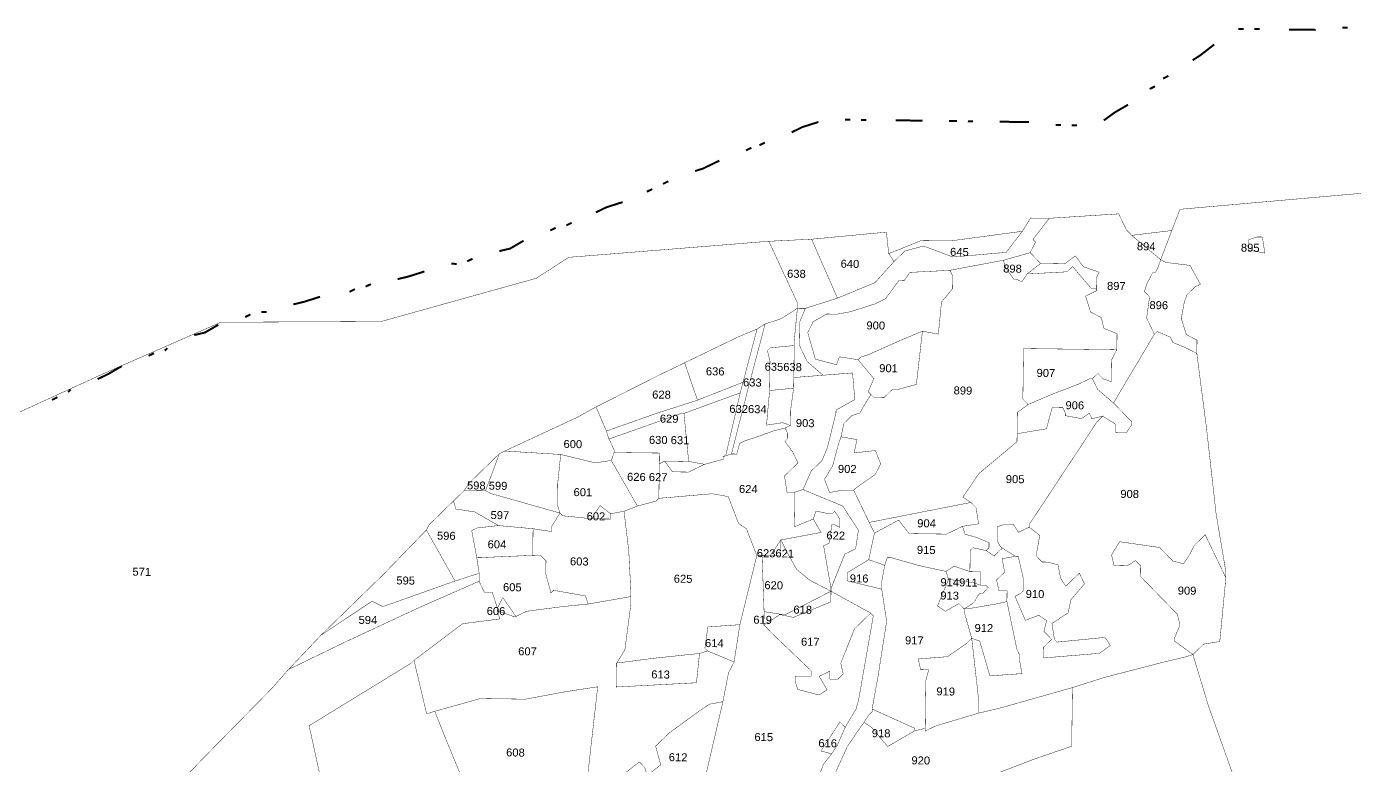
# Model space of a CAD drawing. Header units: metres. Extents: x 259278 to 277237, y 2171369 to 2185379.
# Drawn here: x 267925 to 269899, y 2174870 to 2175970 of the extents above; entities that cross this region are included whole.
import ezdxf

# ---------------------------------------------------------------- set-up
doc = ezdxf.new("R2010")
doc.units = ezdxf.units.M
doc.header["$MEASUREMENT"] = 0
for name, color, linetype in [('SURVEY NO.', 7, 'Continuous'), ('SURVEY PLOT BOUNDARY', 35, 'Continuous'), ('VILLAGE BOUNDARY', 212, 'Continuous')]:
    doc.layers.add(name, color=color, linetype=linetype)
doc.styles.add('PDF Arial', font='arial.ttf')

msp = doc.modelspace()

# ---------------------------------------------------------------- linework, layer by layer
at = {"layer": 'SURVEY PLOT BOUNDARY', "lineweight": 18, "const_width": 0.595}
for points in [[(269731.2, 2174820.1), (269681.5, 2174959.5), (269658.7, 2175035.2), (269674.7, 2175050.8), (269698.6, 2175054.5), (269707.7, 2175149.5), (269707.8, 2175157.5), (269693.1, 2175244.9), (269678.9, 2175372), (269664.5, 2175483.2), (269664.8, 2175503), (269649, 2175511.2), (269641.4, 2175535.1), (269645.7, 2175558.8), (269649.8, 2175570.6), (269661.8, 2175582.4), (269669.8, 2175586.2), (269654.3, 2175614.2), (269618.7, 2175618.6), (269610.8, 2175622.7), (269627.2, 2175666.1), (269639.5, 2175697.7), (270266.7, 2175753)], [(269084.7, 2174804.7), (269109.4, 2174871.8), (269121.5, 2174887.5), (269129.6, 2174899.3), (269141.8, 2174926.9), (269158.1, 2174954.5), (269162.2, 2174970.3), (269183.6, 2175092.9), (269179.7, 2175096.9), (269120.7, 2175129.4), (269120.7, 2175133.4), (269141.2, 2175184.7), (269157.2, 2175192.4), (269161.5, 2175220.1), (269138.2, 2175256.1), (269079, 2175280.7), (269091.3, 2175308.3), (269107.4, 2175323.9), (269115.5, 2175343.6), (269128.1, 2175395), (269128.2, 2175399), (269156.1, 2175414.5), (269152.7, 2175454.2), (269109, 2175450.8), (269085.5, 2175470.9), (269073.9, 2175494.9), (269074.4, 2175530.5), (269082.6, 2175550.3), (269130.3, 2175565.5), (269186.1, 2175588.6), (269214.3, 2175619.9), (269230.4, 2175635.6), (269258.2, 2175643.1), (269301.6, 2175626.7), (269381, 2175633.6), (269405.2, 2175665), (269417.3, 2175684.7), (269445.1, 2175684.3), (269420.9, 2175652.9), (269424.8, 2175648.9), (269416.7, 2175633.2), (269376.9, 2175621.8), (269297.4, 2175606.9), (269237.9, 2175603.8), (269229.8, 2175592), (269221.9, 2175592.1), (269201.7, 2175564.6), (269185.7, 2175556.8), (269149.9, 2175545.4), (269130, 2175541.7), (269114.2, 2175541.9), (269094.2, 2175530.3), (269086.1, 2175514.5), (269097.4, 2175474.7), (269129, 2175466.4), (269133.2, 2175478.2), (269160.9, 2175473.9), (269184.3, 2175445.8), (269176.1, 2175426.1), (269180, 2175422.1), (269167.9, 2175402.4), (269163.8, 2175394.6), (269151.8, 2175390.7), (269139.8, 2175379), (269135.6, 2175359.2), (269131.5, 2175347.4), (269123.1, 2175315.8), (269111, 2175296.1), (269118.6, 2175276.2), (269138.5, 2175279.9), (269154.4, 2175279.7), (269177.5, 2175231.8), (269185.2, 2175215.8), (269176.8, 2175176.3), (269144.8, 2175156.9), (269144.7, 2175145), (269196.1, 2175132.4), (269203.4, 2175084.7), (269190.4, 2175001.6), (269181.8, 2174954.1), (269181.8, 2174950.2), (269177.8, 2174946.3), (269169.7, 2174934.5), (269145.4, 2174899.1), (269129.1, 2174863.6)], [(267811.2, 2175348.7), (268038.5, 2175452.8), (268214, 2175529.8), (268221.9, 2175529.7), (268451.9, 2175530.7), (268682.7, 2175595.1), (268730.7, 2175626.2), (269028.3, 2175650.1), (269070.8, 2175558.3), (269070.7, 2175550.4), (269046.7, 2175534.9), (269022.8, 2175527.2), (269010.8, 2175519.5), (268982.9, 2175507.9), (268903.1, 2175469.3), (268863.2, 2175450), (268771.4, 2175403.6), (268743.4, 2175388.1), (268635.7, 2175338), (268627.7, 2175334.1), (268583.6, 2175291.1), (268575.5, 2175279.3), (268559.4, 2175263.6), (268523.3, 2175228.4), (268519.2, 2175220.5), (268454.9, 2175154), (268366.6, 2175067.9), (268362.5, 2175063.9), (268314.3, 2175013), (268290.2, 2174985.6), (268201.8, 2174895.5), (268129.4, 2174821.1)], [(268930.6, 2174838.5), (268960, 2174965), (268968.4, 2175008.5), (268976.6, 2175024.2), (268985.2, 2175079.6), (269010.4, 2175182.4), (269018.3, 2175182.3), (269021.2, 2175099), (269020.9, 2175079.2), (269032.6, 2175067.1), (269091.4, 2175010.8), (269091.3, 2175002.9), (269067.5, 2175003.2), (269067.4, 2174995.3), (269071.2, 2174983.3), (269102.8, 2174975), (269114.8, 2174982.8), (269103.2, 2175002.8), (269119.1, 2175010.5), (269119, 2174998.6), (269130.9, 2174998.4), (269138.9, 2175006.3), (269135.2, 2175022.2), (269155.6, 2175073.5), (269179.7, 2175096.9), (269183.6, 2175092.9), (269162.2, 2174970.3), (269158.1, 2174954.5), (269141.8, 2174926.9), (269134, 2174934.9), (269105.7, 2174891.7), (269121.5, 2174887.5), (269109.4, 2174871.8), (269084.7, 2174804.7)], [(268129.4, 2174821.1), (268201.8, 2174895.5), (268290.2, 2174985.6), (268314.3, 2175013), (268402.1, 2175055.5), (268509.8, 2175105.7), (268597.5, 2175144.2), (268605.2, 2175128.2), (268617.1, 2175128), (268624.8, 2175104.2), (268624.7, 2175100.2), (268628.5, 2175088.2), (268572.9, 2175081), (268500.8, 2175026.5), (268496.8, 2175022.5), (268344.9, 2174929.3), (268367.4, 2174826)], [(268756, 2174828.8), (268773.9, 2174987.2), (268726.2, 2174979.9), (268666.6, 2174968.8), (268599.2, 2174969.7), (268531.6, 2174950.7), (268519.6, 2174946.9), (268500.8, 2175026.5), (268572.9, 2175081), (268628.5, 2175088.2), (268624.7, 2175100.2), (268636.5, 2175096.1), (268648.4, 2175092), (268652.3, 2175091.9), (268668.3, 2175099.6), (268696.1, 2175103.2), (268723.9, 2175106.8), (268759.6, 2175110.3), (268823.2, 2175121.4), (268823.1, 2175109.5), (268814.3, 2175042.2), (268802.1, 2175022.5), (268801.6, 2174986.9), (268920.7, 2174993.2), (268925.2, 2175036.8), (268937.1, 2175040.6), (268976.6, 2175024.2), (268968.4, 2175008.5), (268960, 2174965), (268940.1, 2174961.3), (268928.1, 2174953.5), (268912.1, 2174941.8), (268880, 2174918.4), (268860, 2174898.9), (268867.5, 2174871), (268847.5, 2174855.4)], [(269343, 2174848.9), (269422.7, 2174879.6), (269478.5, 2174898.7), (269479.6, 2174986), (269527.4, 2175001.2), (269614.9, 2175023.9), (269646.7, 2175031.4), (269658.7, 2175035.2), (269681.5, 2174959.5), (269731.2, 2174820.1)], [(268367.4, 2174826), (268344.9, 2174929.3), (268496.8, 2175022.5), (268500.8, 2175026.5), (268519.6, 2174946.9), (268531.6, 2174950.7), (268550.8, 2174902.9), (268573.8, 2174847.1)], [(268843.7, 2174867.3), (268835.9, 2174875.4), (268815.8, 2174859.8)]]:
    msp.add_lwpolyline(points, dxfattribs=at)
for points in [[(269416.7, 2175633.2), (269424.8, 2175648.9), (269420.9, 2175652.9), (269445.1, 2175684.3), (269548.3, 2175690.9), (269559.9, 2175667), (269567.7, 2175658.9), (269610.8, 2175622.7), (269606.7, 2175610.9), (269602.6, 2175603), (269598.7, 2175603), (269590.5, 2175587.3), (269586.4, 2175575.4), (269594.2, 2175567.4), (269589.9, 2175535.7), (269601.4, 2175511.8), (269540.6, 2175409.5), (269517.1, 2175429.6), (269509.4, 2175445.6), (269517.4, 2175453.4), (269525.2, 2175445.4), (269537.1, 2175441.2), (269537.5, 2175473), (269545.6, 2175488.7), (269545.9, 2175512.5), (269526.2, 2175520.7), (269522.5, 2175536.6), (269506.7, 2175544.7), (269499.1, 2175568.6), (269515.1, 2175576.4), (269515.1, 2175580.3), (269515.3, 2175596.2), (269519.4, 2175604.1), (269495.7, 2175612.3), (269484, 2175628.3), (269468, 2175616.6), (269432.3, 2175617.1)], [(269610.8, 2175622.7), (269567.7, 2175658.9), (269627.2, 2175666.1)], [(269028.3, 2175650.1), (269091.8, 2175653.2), (269130.3, 2175565.5), (269082.6, 2175550.3), (269070.7, 2175550.4), (269070.8, 2175558.3)], [(269091.8, 2175653.2), (269203, 2175663.7), (269206.5, 2175631.9), (269214.3, 2175619.9), (269186.1, 2175588.6), (269130.3, 2175565.5)], [(269206.5, 2175631.9), (269226.4, 2175639.6), (269254.4, 2175651.1), (269298, 2175650.6), (269405.2, 2175665), (269381, 2175633.6), (269301.6, 2175626.7), (269258.2, 2175643.1), (269230.4, 2175635.6), (269214.3, 2175619.9)], [(269742, 2175652.7), (269754, 2175656.5), (269761.9, 2175656.4), (269765.6, 2175632.6), (269741.8, 2175636.9)], [(269741.8, 2175636.9), (269765.6, 2175632.6), (269761.9, 2175656.4), (269754, 2175656.5), (269742, 2175652.7)], [(269412.3, 2175601.5), (269404.2, 2175589.7), (269396.3, 2175593.8), (269392.4, 2175593.8), (269380.7, 2175609.8), (269376.9, 2175621.8), (269416.7, 2175633.2), (269432.3, 2175617.1)], [(269515.1, 2175580.3), (269507.2, 2175580.4), (269479.8, 2175612.5), (269471.8, 2175604.7), (269412.3, 2175601.5), (269432.3, 2175617.1), (269468, 2175616.6), (269484, 2175628.3), (269495.7, 2175612.3), (269519.4, 2175604.1), (269515.3, 2175596.2)], [(269160.9, 2175473.9), (269133.2, 2175478.2), (269129, 2175466.4), (269097.4, 2175474.7), (269086.1, 2175514.5), (269094.2, 2175530.3), (269114.2, 2175541.9), (269130, 2175541.7), (269149.9, 2175545.4), (269185.7, 2175556.8), (269201.7, 2175564.6), (269221.9, 2175592.1), (269229.8, 2175592), (269237.9, 2175603.8), (269297.4, 2175606.9), (269301.3, 2175599), (269301, 2175579.1), (269284.9, 2175559.5), (269280.3, 2175512), (269256.6, 2175516.3), (269228.7, 2175504.7), (269176.8, 2175481.6), (269164.9, 2175477.8)], [(269328.6, 2175261.5), (269177.5, 2175231.8), (269154.4, 2175279.7), (269158.4, 2175283.6), (269186.4, 2175303.1), (269194.5, 2175318.8), (269186.8, 2175338.7), (269155.1, 2175335.2), (269159.3, 2175355), (269135.6, 2175359.2), (269139.8, 2175379), (269151.8, 2175390.7), (269163.8, 2175394.6), (269167.9, 2175402.4), (269180, 2175422.1), (269183.9, 2175418.1), (269199.8, 2175417.9), (269211.8, 2175429.6), (269219.7, 2175429.5), (269247.6, 2175437.1), (269256.6, 2175516.3), (269280.3, 2175512), (269284.9, 2175559.5), (269301, 2175579.1), (269301.3, 2175599), (269297.4, 2175606.9), (269376.9, 2175621.8), (269380.7, 2175609.8), (269392.4, 2175593.8), (269396.3, 2175593.8), (269404.2, 2175589.7), (269412.3, 2175601.5), (269471.8, 2175604.7), (269479.8, 2175612.5), (269507.2, 2175580.4), (269515.1, 2175580.3), (269515.1, 2175576.4), (269499.1, 2175568.6), (269506.7, 2175544.7), (269522.5, 2175536.6), (269526.2, 2175520.7), (269545.9, 2175512.5), (269545.6, 2175488.7), (269533.7, 2175488.9), (269470.3, 2175489.7), (269406.9, 2175490.5), (269405.9, 2175415.2), (269413.7, 2175407.2), (269397.7, 2175395.5), (269397.3, 2175363.8), (269397.2, 2175355.8), (269397.2, 2175351.9), (269369.1, 2175328.4), (269341, 2175305), (269316.8, 2175269.6)], [(269664.5, 2175483.2), (269648.8, 2175491.3), (269629, 2175499.5), (269625.2, 2175507.5), (269605.5, 2175515.7), (269601.4, 2175511.8), (269589.9, 2175535.7), (269594.2, 2175567.4), (269586.4, 2175575.4), (269590.5, 2175587.3), (269598.7, 2175603), (269602.6, 2175603), (269606.7, 2175610.9), (269610.8, 2175622.7), (269618.7, 2175618.6), (269654.3, 2175614.2), (269669.8, 2175586.2), (269661.8, 2175582.4), (269649.8, 2175570.6), (269645.7, 2175558.8), (269641.4, 2175535.1), (269649, 2175511.2), (269664.8, 2175503)], [(269066, 2175495), (269030.2, 2175491.5), (269026.2, 2175487.5), (269030, 2175471.6), (269029.4, 2175428), (269024.8, 2175376.5), (269048.6, 2175380.2), (269060.5, 2175376.1), (269052.5, 2175372.2), (269036.6, 2175368.4), (269004.7, 2175357), (268992.8, 2175353.2), (268984.8, 2175349.3), (268980.6, 2175333.5), (268972.7, 2175333.6), (268997.8, 2175432.4), (269022.8, 2175527.2), (269046.7, 2175534.9), (269070.7, 2175550.4), (269066.1, 2175502.9)], [(269109, 2175450.8), (269065.4, 2175447.4), (269065.8, 2175479.1), (269066, 2175495), (269066.1, 2175502.9), (269070.7, 2175550.4), (269082.6, 2175550.3), (269074.4, 2175530.5), (269073.9, 2175494.9), (269085.5, 2175470.9)], [(268922.2, 2175413.6), (268903.1, 2175469.3), (268982.9, 2175507.9), (269010.8, 2175519.5), (268989.9, 2175440.4)], [(268960.7, 2175329.8), (268964.8, 2175333.7), (268985.8, 2175424.6), (268989.9, 2175440.4), (269010.8, 2175519.5), (269022.8, 2175527.2), (268997.8, 2175432.4), (268972.7, 2175333.6)], [(269180, 2175422.1), (269176.1, 2175426.1), (269184.3, 2175445.8), (269160.9, 2175473.9), (269164.9, 2175477.8), (269176.8, 2175481.6), (269228.7, 2175504.7), (269256.6, 2175516.3), (269247.6, 2175437.1), (269219.7, 2175429.5), (269211.8, 2175429.6), (269199.8, 2175417.9), (269183.9, 2175418.1)], [(269415.3, 2175224.7), (269415.4, 2175228.7), (269516.5, 2175382), (269524.5, 2175389.9), (269544.2, 2175377.7), (269544, 2175365.8), (269559.9, 2175365.6), (269568, 2175377.4), (269568, 2175381.4), (269540.6, 2175409.5), (269601.4, 2175511.8), (269605.5, 2175515.7), (269625.2, 2175507.5), (269629, 2175499.5), (269648.8, 2175491.3), (269664.5, 2175483.2), (269678.9, 2175372), (269693.1, 2175244.9), (269707.8, 2175157.5), (269707.7, 2175149.5), (269676.9, 2175213.4), (269668.8, 2175205.6), (269660.8, 2175197.7), (269652.7, 2175182), (269644.6, 2175170.2), (269628.8, 2175174.4), (269609.2, 2175194.4), (269549.8, 2175203.1), (269537.7, 2175183.5), (269541.5, 2175167.6), (269561.3, 2175167.3), (269573.3, 2175175.1), (269581.1, 2175167.1), (269580.9, 2175151.2), (269604.4, 2175127.1), (269635.7, 2175095), (269639.4, 2175079.1), (269631.2, 2175059.3), (269631.2, 2175055.4), (269658.7, 2175035.2), (269646.7, 2175031.4), (269614.9, 2175023.9), (269527.4, 2175001.2), (269479.6, 2174986), (269372.2, 2174955.6), (269340.4, 2174948.1), (269340.6, 2174964), (269329.9, 2175059.3), (269341.8, 2175055.2), (269356.9, 2175003.4), (269404.6, 2175006.8), (269400.9, 2175026.6), (269401, 2175034.6), (269397.1, 2175042.6), (269382.2, 2175114.1), (269382.4, 2175130), (269370.5, 2175130.1), (269366.7, 2175146), (269378.8, 2175157.8), (269375.1, 2175177.7), (269394.9, 2175181.4), (269398.9, 2175181.3), (269406.4, 2175149.5), (269406.2, 2175133.6), (269406.2, 2175129.7), (269402.1, 2175125.8), (269394.2, 2175121.9), (269409.6, 2175086), (269429.5, 2175093.7), (269441.3, 2175085.6), (269437.1, 2175069.8), (269448.8, 2175057.7), (269436.8, 2175046), (269436.6, 2175030.1), (269519.9, 2175037), (269535.9, 2175048.7), (269528.2, 2175060.7), (269456.7, 2175053.7), (269452.8, 2175057.7), (269449.1, 2175081.5), (269473.1, 2175097.1), (269477.4, 2175116.9), (269497.5, 2175140.4), (269489.8, 2175156.3), (269469.7, 2175136.8), (269461.9, 2175148.8), (269458.2, 2175168.7), (269442.4, 2175172.8), (269434.5, 2175172.9), (269426.7, 2175181), (269426.8, 2175188.9), (269431, 2175212.6)], [(269065.4, 2175447.4), (269065.1, 2175431.5), (269029.4, 2175428), (269030, 2175471.6), (269026.2, 2175487.5), (269030.2, 2175491.5), (269066, 2175495), (269065.8, 2175479.1)], [(269545.6, 2175488.7), (269537.5, 2175473), (269537.1, 2175441.2), (269525.2, 2175445.4), (269517.4, 2175453.4), (269509.4, 2175445.6), (269505.4, 2175445.6), (269489.5, 2175437.9), (269449.6, 2175422.6), (269413.7, 2175407.2), (269405.9, 2175415.2), (269406.9, 2175490.5), (269470.3, 2175489.7), (269533.7, 2175488.9)], [(268786.8, 2175367.7), (268771.4, 2175403.6), (268863.2, 2175450), (268903.1, 2175469.3), (268922.2, 2175413.6), (268862.5, 2175394.5)], [(269079, 2175280.7), (269067.1, 2175276.8), (269055.2, 2175277), (269051.6, 2175300.8), (269063.6, 2175312.6), (269071.6, 2175320.4), (269063.9, 2175336.4), (269052.2, 2175352.4), (269056.2, 2175356.3), (269056.3, 2175364.2), (269052.5, 2175372.2), (269060.5, 2175376.1), (269060.8, 2175399.9), (269065.1, 2175431.5), (269065.4, 2175447.4), (269109, 2175450.8), (269152.7, 2175454.2), (269156.1, 2175414.5), (269128.2, 2175399), (269128.1, 2175395), (269115.5, 2175343.6), (269107.4, 2175323.9), (269091.3, 2175308.3)], [(268985.8, 2175424.6), (268902.1, 2175394), (268898.1, 2175394), (268790.6, 2175355.8), (268786.8, 2175367.7), (268862.5, 2175394.5), (268922.2, 2175413.6), (268989.9, 2175440.4)], [(269029.4, 2175428), (269065.1, 2175431.5), (269060.8, 2175399.9), (269060.5, 2175376.1), (269048.6, 2175380.2), (269024.8, 2175376.5)], [(269540.6, 2175409.5), (269568, 2175381.4), (269568, 2175377.4), (269559.9, 2175365.6), (269544, 2175365.8), (269544.2, 2175377.7), (269524.5, 2175389.9), (269508.6, 2175386.1), (269504.8, 2175394.1), (269492.8, 2175386.3), (269469, 2175390.6), (269469.1, 2175394.5), (269465.2, 2175402.5), (269449.4, 2175402.7), (269441, 2175371.1), (269397.3, 2175363.8), (269397.7, 2175395.5), (269413.7, 2175407.2), (269449.6, 2175422.6), (269489.5, 2175437.9), (269505.4, 2175445.6), (269509.4, 2175445.6), (269517.1, 2175429.6)], [(268960.7, 2175329.8), (268960.7, 2175325.8), (268932.8, 2175318.2), (268909.1, 2175322.5), (268902.1, 2175394), (268985.8, 2175424.6), (268964.8, 2175333.7)], [(268786.8, 2175367.7), (268790.6, 2175355.8), (268798.3, 2175339.8), (268798.3, 2175335.9), (268794.1, 2175324), (268770.3, 2175320.4), (268718.9, 2175332.9), (268635.7, 2175338), (268743.4, 2175388.1), (268771.4, 2175403.6)], [(268909.1, 2175322.5), (268873.4, 2175323), (268865.4, 2175319.1), (268865.5, 2175327.1), (268865.6, 2175335), (268837.9, 2175335.3), (268798.3, 2175335.9), (268798.3, 2175339.8), (268790.6, 2175355.8), (268898.1, 2175394), (268902.1, 2175394)], [(269524.5, 2175389.9), (269516.5, 2175382), (269415.4, 2175228.7), (269415.3, 2175224.7), (269407.3, 2175220.9), (269399.4, 2175217), (269391.6, 2175229), (269379.7, 2175229.2), (269367.8, 2175225.3), (269367.5, 2175205.5), (269371.4, 2175197.5), (269375.3, 2175193.5), (269363.2, 2175181.8), (269351.4, 2175189.9), (269355.5, 2175193.8), (269355.6, 2175201.7), (269335.8, 2175209.9), (269320, 2175214.1), (269316.2, 2175226), (269340.1, 2175229.7), (269336.4, 2175253.5), (269328.6, 2175261.5), (269316.8, 2175269.6), (269341, 2175305), (269369.1, 2175328.4), (269397.2, 2175351.9), (269397.2, 2175355.8), (269397.3, 2175363.8), (269441, 2175371.1), (269449.4, 2175402.7), (269465.2, 2175402.5), (269469.1, 2175394.5), (269469, 2175390.6), (269492.8, 2175386.3), (269504.8, 2175394.1), (269508.6, 2175386.1)], [(269067.1, 2175276.8), (269066.7, 2175245.1), (269066.4, 2175225.3), (269094.3, 2175236.8), (269106, 2175216.9), (269046.3, 2175205.7), (269030.2, 2175182.2), (269018.3, 2175182.3), (269010.4, 2175182.4), (268995, 2175222.3), (268983.2, 2175230.4), (268967.9, 2175270.2), (268944.2, 2175274.5), (268864.8, 2175267.6), (268865.4, 2175319.1), (268873.4, 2175323), (268885.1, 2175307), (268908.9, 2175306.7), (268932.8, 2175318.2), (268960.7, 2175325.8), (268960.7, 2175329.8), (268972.7, 2175333.6), (268980.6, 2175333.5), (268984.8, 2175349.3), (268992.8, 2175353.2), (269004.7, 2175357), (269036.6, 2175368.4), (269052.5, 2175372.2), (269056.3, 2175364.2), (269056.2, 2175356.3), (269052.2, 2175352.4), (269063.9, 2175336.4), (269071.6, 2175320.4), (269063.6, 2175312.6), (269051.6, 2175300.8), (269055.2, 2175277)], [(269154.4, 2175279.7), (269138.5, 2175279.9), (269118.6, 2175276.2), (269111, 2175296.1), (269123.1, 2175315.8), (269131.5, 2175347.4), (269135.6, 2175359.2), (269159.3, 2175355), (269155.1, 2175335.2), (269186.8, 2175338.7), (269194.5, 2175318.8), (269186.4, 2175303.1), (269158.4, 2175283.6)], [(268607.2, 2175278.9), (268575.5, 2175279.3), (268583.6, 2175291.1), (268627.7, 2175334.1)], [(268717.8, 2175245.7), (268615.1, 2175274.8), (268607.2, 2175278.9), (268627.7, 2175334.1), (268635.7, 2175338), (268718.9, 2175332.9), (268714.4, 2175289.4), (268714, 2175257.6)], [(268813, 2175248.4), (268793.1, 2175244.7), (268777.4, 2175256.8), (268769.3, 2175245), (268765.3, 2175237.2), (268721.7, 2175241.7), (268717.8, 2175245.7), (268714, 2175257.6), (268714.4, 2175289.4), (268718.9, 2175332.9), (268770.3, 2175320.4), (268794.1, 2175324), (268832.9, 2175256.1)], [(268865.4, 2175319.1), (268864.8, 2175267.6), (268860.8, 2175263.7), (268832.9, 2175256.1), (268794.1, 2175324), (268798.3, 2175335.9), (268837.9, 2175335.3), (268865.6, 2175335), (268865.5, 2175327.1)], [(268909.1, 2175322.5), (268932.8, 2175318.2), (268908.9, 2175306.7), (268885.1, 2175307), (268873.4, 2175323)], [(268607.2, 2175278.9), (268615.1, 2175274.8), (268717.8, 2175245.7), (268705.6, 2175226), (268705.5, 2175218.1), (268677.8, 2175222.4), (268626.4, 2175227.1), (268590.9, 2175247.4), (268563.2, 2175251.7), (268559.4, 2175263.6), (268575.5, 2175279.3)], [(269010.4, 2175182.4), (268985.2, 2175079.6), (268937.6, 2175076.3), (268933.2, 2175044.6), (268937.1, 2175040.6), (268925.2, 2175036.8), (268857.7, 2175029.7), (268802.1, 2175022.5), (268814.3, 2175042.2), (268823.1, 2175109.5), (268823.2, 2175121.4), (268823.3, 2175125.4), (268820.1, 2175188.9), (268813, 2175248.4), (268832.9, 2175256.1), (268860.8, 2175263.7), (268864.8, 2175267.6), (268944.2, 2175274.5), (268967.9, 2175270.2), (268983.2, 2175230.4), (268995, 2175222.3)], [(269120.7, 2175133.4), (269109.7, 2175197), (269117.7, 2175200.8), (269122, 2175228.5), (269125.9, 2175228.5), (269133.8, 2175224.4), (269133.9, 2175228.4), (269134, 2175236.3), (269126.2, 2175248.3), (269122.2, 2175244.4), (269118.2, 2175244.5), (269098.4, 2175248.7), (269094.3, 2175236.8), (269066.4, 2175225.3), (269066.7, 2175245.1), (269067.1, 2175276.8), (269079, 2175280.7), (269138.2, 2175256.1), (269161.5, 2175220.1), (269157.2, 2175192.4), (269141.2, 2175184.7)], [(268626.4, 2175227.1), (268594.6, 2175223.5), (268586.6, 2175219.7), (268594, 2175179.9), (268597.7, 2175156.1), (268561.8, 2175144.6), (268519.2, 2175220.5), (268523.3, 2175228.4), (268559.4, 2175263.6), (268563.2, 2175251.7), (268590.9, 2175247.4)], [(268793.1, 2175244.7), (268793, 2175236.8), (268781.1, 2175236.9), (268765.3, 2175237.2), (268769.3, 2175245), (268777.4, 2175256.8)], [(269177.5, 2175231.8), (269328.6, 2175261.5), (269336.4, 2175253.5), (269340.1, 2175229.7), (269316.2, 2175226), (269292.3, 2175214.4), (269268.5, 2175214.7), (269236.8, 2175215.2), (269221.2, 2175235.2), (269185.2, 2175215.8)], [(268823.2, 2175121.4), (268759.6, 2175110.3), (268755.8, 2175122.3), (268708.4, 2175130.8), (268704.3, 2175126.9), (268696.8, 2175154.8), (268697, 2175174.6), (268689.2, 2175182.6), (268677.3, 2175182.8), (268677.5, 2175198.6), (268677.8, 2175222.4), (268705.5, 2175218.1), (268705.6, 2175226), (268717.8, 2175245.7), (268721.7, 2175241.7), (268765.3, 2175237.2), (268781.1, 2175236.9), (268793, 2175236.8), (268793.1, 2175244.7), (268813, 2175248.4), (268820.1, 2175188.9), (268823.3, 2175125.4)], [(269120.7, 2175129.4), (269104.9, 2175137.6), (269089.2, 2175145.7), (269069.6, 2175161.8), (269054.1, 2175189.8), (269046.3, 2175205.7), (269106, 2175216.9), (269094.3, 2175236.8), (269098.4, 2175248.7), (269118.2, 2175244.5), (269122.2, 2175244.4), (269126.2, 2175248.3), (269134, 2175236.3), (269133.9, 2175228.4), (269133.8, 2175224.4), (269125.9, 2175228.5), (269122, 2175228.5), (269117.7, 2175200.8), (269109.7, 2175197), (269120.7, 2175133.4)], [(269327.2, 2175158.5), (269303.6, 2175166.7), (269291.6, 2175158.9), (269252, 2175167.4), (269208.6, 2175179.8), (269204.6, 2175179.9), (269200.5, 2175168), (269176.8, 2175176.3), (269185.2, 2175215.8), (269221.2, 2175235.2), (269236.8, 2175215.2), (269268.5, 2175214.7), (269292.3, 2175214.4), (269316.2, 2175226), (269320, 2175214.1), (269335.8, 2175209.9), (269355.6, 2175201.7), (269355.5, 2175193.8), (269351.4, 2175189.9), (269331.7, 2175194.1), (269327.6, 2175190.2), (269327.4, 2175174.3)], [(268362.5, 2175063.9), (268366.6, 2175067.9), (268454.9, 2175154), (268519.2, 2175220.5), (268561.8, 2175144.6), (268454.3, 2175106.4), (268438.5, 2175114.5)], [(268677.8, 2175222.4), (268677.5, 2175198.6), (268677.3, 2175182.8), (268605.9, 2175179.7), (268594, 2175179.9), (268586.6, 2175219.7), (268594.6, 2175223.5), (268626.4, 2175227.1)], [(269394.9, 2175181.4), (269375.3, 2175193.5), (269371.4, 2175197.5), (269367.5, 2175205.5), (269367.8, 2175225.3), (269379.7, 2175229.2), (269391.6, 2175229), (269399.4, 2175217), (269407.3, 2175220.9), (269415.3, 2175224.7), (269431, 2175212.6), (269426.8, 2175188.9), (269426.7, 2175181), (269434.5, 2175172.9), (269442.4, 2175172.8), (269458.2, 2175168.7), (269461.9, 2175148.8), (269469.7, 2175136.8), (269489.8, 2175156.3), (269497.5, 2175140.4), (269477.4, 2175116.9), (269473.1, 2175097.1), (269449.1, 2175081.5), (269452.8, 2175057.7), (269456.7, 2175053.7), (269528.2, 2175060.7), (269535.9, 2175048.7), (269519.9, 2175037), (269436.6, 2175030.1), (269436.8, 2175046), (269448.8, 2175057.7), (269437.1, 2175069.8), (269441.3, 2175085.6), (269429.5, 2175093.7), (269409.6, 2175086), (269394.2, 2175121.9), (269402.1, 2175125.8), (269406.2, 2175129.7), (269406.2, 2175133.6), (269406.4, 2175149.5), (269398.9, 2175181.3)], [(269707.7, 2175149.5), (269698.6, 2175054.5), (269674.7, 2175050.8), (269658.7, 2175035.2), (269631.2, 2175055.4), (269631.2, 2175059.3), (269639.4, 2175079.1), (269635.7, 2175095), (269604.4, 2175127.1), (269580.9, 2175151.2), (269581.1, 2175167.1), (269573.3, 2175175.1), (269561.3, 2175167.3), (269541.5, 2175167.6), (269537.7, 2175183.5), (269549.8, 2175203.1), (269609.2, 2175194.4), (269628.8, 2175174.4), (269644.6, 2175170.2), (269652.7, 2175182), (269660.8, 2175197.7), (269668.8, 2175205.6), (269676.9, 2175213.4)], [(269048.9, 2175094.7), (269021.2, 2175099), (269018.3, 2175182.3), (269030.2, 2175182.2), (269046, 2175181.9), (269046.3, 2175205.7), (269054.1, 2175189.8), (269069.6, 2175161.8), (269089.2, 2175145.7), (269104.9, 2175137.6), (269120.7, 2175129.4), (269052.8, 2175094.6)], [(269046.3, 2175205.7), (269046, 2175181.9), (269030.2, 2175182.2)], [(269351.4, 2175189.9), (269363.2, 2175181.8), (269375.3, 2175193.5), (269394.9, 2175181.4), (269375.1, 2175177.7), (269378.8, 2175157.8), (269366.7, 2175146), (269370.5, 2175130.1), (269382.4, 2175130), (269382.2, 2175114.1), (269366.3, 2175110.4), (269322.6, 2175103), (269318.6, 2175103.1), (269330.6, 2175110.8), (269334.6, 2175114.7), (269338.7, 2175122.6), (269342.7, 2175126.5), (269346.6, 2175126.5), (269354.7, 2175134.3), (269350.8, 2175138.3), (269342.8, 2175138.4), (269343.1, 2175158.3), (269327.2, 2175158.5), (269327.4, 2175174.3), (269327.6, 2175190.2), (269331.7, 2175194.1)], [(268759.6, 2175110.3), (268723.9, 2175106.8), (268696.1, 2175103.2), (268668.3, 2175099.6), (268652.3, 2175091.9), (268632.9, 2175119.9), (268624.8, 2175104.2), (268617.1, 2175128), (268605.2, 2175128.2), (268597.5, 2175144.2), (268597.7, 2175156.1), (268594, 2175179.9), (268605.9, 2175179.7), (268677.3, 2175182.8), (268689.2, 2175182.6), (268697, 2175174.6), (268696.8, 2175154.8), (268704.3, 2175126.9), (268708.4, 2175130.8), (268755.8, 2175122.3)], [(269200.5, 2175168), (269196.2, 2175144.3), (269196.1, 2175132.4), (269144.7, 2175145), (269144.8, 2175156.9), (269176.8, 2175176.3)], [(269291.6, 2175158.9), (269295.4, 2175147), (269279, 2175107.5), (269290.8, 2175099.5), (269310.8, 2175111.1), (269318.6, 2175103.1), (269318.5, 2175099.1), (269329.9, 2175059.3), (269321.9, 2175051.5), (269293.9, 2175032), (269250.2, 2175028.6), (269254, 2175012.7), (269265.9, 2175012.5), (269261.7, 2174996.7), (269261.3, 2174969), (269260.8, 2174925.4), (269244.9, 2174921.6), (269244.9, 2174925.6), (269181.8, 2174954.1), (269190.4, 2175001.6), (269203.4, 2175084.7), (269196.1, 2175132.4), (269196.2, 2175144.3), (269200.5, 2175168), (269204.6, 2175179.9), (269208.6, 2175179.8), (269252, 2175167.4)], [(268597.5, 2175144.2), (268509.8, 2175105.7), (268402.1, 2175055.5), (268314.3, 2175013), (268362.5, 2175063.9), (268438.5, 2175114.5), (268454.3, 2175106.4), (268561.8, 2175144.6), (268597.7, 2175156.1)], [(269342.8, 2175138.4), (269331, 2175142.5), (269295.4, 2175147), (269291.6, 2175158.9), (269303.6, 2175166.7), (269327.2, 2175158.5), (269343.1, 2175158.3)], [(269342.8, 2175138.4), (269350.8, 2175138.3), (269354.7, 2175134.3), (269346.6, 2175126.5), (269342.7, 2175126.5), (269338.7, 2175122.6), (269334.6, 2175114.7), (269330.6, 2175110.8), (269318.6, 2175103.1), (269310.8, 2175111.1), (269290.8, 2175099.5), (269279, 2175107.5), (269295.4, 2175147), (269331, 2175142.5)], [(268652.3, 2175091.9), (268648.4, 2175092), (268636.5, 2175096.1), (268624.7, 2175100.2), (268624.8, 2175104.2), (268632.9, 2175119.9)], [(269179.7, 2175096.9), (269155.6, 2175073.5), (269135.2, 2175022.2), (269138.9, 2175006.3), (269130.9, 2174998.4), (269119, 2174998.6), (269119.1, 2175010.5), (269103.2, 2175002.8), (269114.8, 2174982.8), (269102.8, 2174975), (269071.2, 2174983.3), (269067.4, 2174995.3), (269067.5, 2175003.2), (269091.3, 2175002.9), (269091.4, 2175010.8), (269032.6, 2175067.1), (269020.9, 2175079.2), (269044.9, 2175094.7), (269064.7, 2175090.5), (269120.5, 2175113.6), (269120.7, 2175129.4)], [(269044.9, 2175094.7), (269048.9, 2175094.7), (269052.8, 2175094.6), (269120.7, 2175129.4), (269120.5, 2175113.6), (269064.7, 2175090.5)], [(269329.9, 2175059.3), (269318.5, 2175099.1), (269318.6, 2175103.1), (269322.6, 2175103), (269366.3, 2175110.4), (269382.2, 2175114.1), (269397.1, 2175042.6), (269401, 2175034.6), (269400.9, 2175026.6), (269404.6, 2175006.8), (269356.9, 2175003.4), (269341.8, 2175055.2)], [(269048.9, 2175094.7), (269044.9, 2175094.7), (269020.9, 2175079.2), (269021.2, 2175099)], [(268937.1, 2175040.6), (268933.2, 2175044.6), (268937.6, 2175076.3), (268985.2, 2175079.6), (268976.6, 2175024.2)], [(269340.4, 2174948.1), (269276.7, 2174929.1), (269260.7, 2174921.4), (269260.8, 2174925.4), (269261.3, 2174969), (269261.7, 2174996.7), (269265.9, 2175012.5), (269254, 2175012.7), (269250.2, 2175028.6), (269293.9, 2175032), (269321.9, 2175051.5), (269329.9, 2175059.3), (269340.6, 2174964)], [(268802.1, 2175022.5), (268857.7, 2175029.7), (268925.2, 2175036.8), (268920.7, 2174993.2), (268801.6, 2174986.9)], [(268756, 2174828.8), (268748, 2174825), (268688.4, 2174817.8), (268644.8, 2174814.4), (268609, 2174810.9), (268585.3, 2174811.2), (268585.3, 2174815.2), (268573.8, 2174847.1), (268550.8, 2174902.9), (268531.6, 2174950.7), (268599.2, 2174969.7), (268666.6, 2174968.8), (268726.2, 2174979.9), (268773.9, 2174987.2)], [(269104.6, 2174804.5), (269129.1, 2174863.6), (269145.4, 2174899.1), (269169.7, 2174934.5), (269181.5, 2174926.4), (269204.9, 2174898.3), (269244.9, 2174921.6), (269260.8, 2174925.4), (269260.7, 2174921.4), (269276.7, 2174929.1), (269340.4, 2174948.1), (269372.2, 2174955.6), (269479.6, 2174986), (269478.5, 2174898.7), (269422.7, 2174879.6), (269343, 2174848.9), (269255.4, 2174818.4), (269159.8, 2174783.9)], [(268898.8, 2174838.9), (268883, 2174839.1), (268831.2, 2174819.9), (268815.8, 2174859.8), (268835.9, 2174875.4), (268843.7, 2174867.3), (268847.5, 2174855.4), (268867.5, 2174871), (268860, 2174898.9), (268880, 2174918.4), (268912.1, 2174941.8), (268928.1, 2174953.5), (268940.1, 2174961.3), (268960, 2174965), (268930.6, 2174838.5)], [(269244.9, 2174921.6), (269204.9, 2174898.3), (269181.5, 2174926.4), (269169.7, 2174934.5), (269177.8, 2174946.3), (269181.8, 2174950.2), (269181.8, 2174954.1), (269244.9, 2174925.6)], [(269141.8, 2174926.9), (269129.6, 2174899.3), (269121.5, 2174887.5), (269105.7, 2174891.7), (269134, 2174934.9)]]:
    msp.add_lwpolyline(points, close=True, dxfattribs=at)
at = {"layer": 'VILLAGE BOUNDARY', "const_width": 2.97}
for points in [[(269726.3, 2175966.2), (269734.2, 2175966.1)], [(269750.1, 2175965.9), (269758, 2175965.8)], [(269801.6, 2175965.2), (269817.5, 2175965), (269841.3, 2175964.7)], [(269881, 2175968.1), (269888.9, 2175968)], [(269658.3, 2175919.5), (269670.3, 2175927.3), (269690.3, 2175942.9)], [(269614.3, 2175892.3), (269622.3, 2175896.2)], [(269594.3, 2175876.7), (269602.3, 2175880.6)], [(269526.3, 2175830), (269542.3, 2175841.7), (269562.3, 2175853.3)], [(269062.2, 2175812.2), (269078.1, 2175820), (269102, 2175827.6)], [(269141.7, 2175831), (269149.6, 2175830.9)], [(269165.5, 2175830.7), (269173.4, 2175830.6)], [(269217, 2175830.1), (269232.9, 2175829.9), (269256.7, 2175829.5)], [(269296.3, 2175829), (269308.2, 2175828.9)], [(269324.1, 2175828.7), (269332, 2175828.6)], [(269371.6, 2175828), (269387.5, 2175827.8), (269415.2, 2175827.5)], [(269454.8, 2175823), (269462.8, 2175822.9)], [(269478.6, 2175822.7), (269486.5, 2175822.6)], [(268994.4, 2175785.4), (269002.4, 2175789.2)], [(269014.3, 2175793), (269022.3, 2175796.9)], [(268918.7, 2175754.6), (268930.6, 2175758.4), (268954.6, 2175770)], [(268846.9, 2175723.8), (268854.9, 2175727.7)], [(268870.9, 2175735.4), (268878.8, 2175739.3)], [(268771.2, 2175693.1), (268787.1, 2175700.8), (268811, 2175708.4)], [(268703.4, 2175666.2), (268711.4, 2175670.1)], [(268727.3, 2175673.8), (268735.3, 2175677.7)], [(268627.7, 2175635.5), (268643.6, 2175639.2), (268663.6, 2175650.9)], [(268556.1, 2175616.6), (268564, 2175616.5)], [(268579.9, 2175620.3), (268587.9, 2175624.1)], [(268428.8, 2175582.6), (268436.8, 2175586.4)], [(268476.5, 2175593.8), (268492.4, 2175597.6), (268516.3, 2175605.2)], [(268321.4, 2175556.2), (268337.3, 2175560), (268361.2, 2175567.6)], [(268404.9, 2175574.9), (268412.9, 2175578.8)], [(268249.8, 2175537.3), (268257.7, 2175541.2)], [(268273.7, 2175544.9), (268281.6, 2175544.8)], [(268174.1, 2175510.5), (268190, 2175514.3), (268210, 2175525.9)], [(268130.2, 2175487.3), (268134.2, 2175491.2)], [(268106.3, 2175479.7), (268114.3, 2175483.6)], [(268030.5, 2175445), (268046.5, 2175452.7), (268066.4, 2175464.3)], [(267986.6, 2175425.7), (267990.6, 2175429.6)], [(267962.7, 2175414.1), (267970.7, 2175418)]]:
    msp.add_lwpolyline(points, dxfattribs=at)

# ---------------------------------------------------------------- texts
at = {"layer": 'SURVEY NO.', "char_height": 11.89, "attachment_point": 7, "rotation": 359.2544, "style": 'PDF Arial'}
for s, insert in [('894', (269575.3, 2175636.6)), ('895', (269729.9, 2175634.6)), ('645', (269297.7, 2175628.3)), ('638', (269055.4, 2175595.8)), ('640', (269134.9, 2175610.6)), ('898', (269376.6, 2175603.5)), ('897', (269530.9, 2175577.7)), ('896', (269594, 2175549.1)), ('900', (269173.3, 2175518.9)), ('635638', (269021.9, 2175457.4)), ('636', (268934.6, 2175450.6)), ('901', (269192.3, 2175455.2)), ('907', (269426.2, 2175448.2)), ('633', (268989.8, 2175434.1)), ('899', (269302.9, 2175422.1)), ('628', (268854.8, 2175416)), ('906', (269469.2, 2175400.1)), ('629', (268866.2, 2175380.2)), ('632634', (268969.5, 2175394.7)), ('903', (269068.4, 2175373.6)), ('600', (268723, 2175342.4)), ('630 631', (268850, 2175348.6)), ('902', (269130.9, 2175305.4)), ('598 599', (268579.5, 2175280.8)), ('626 627', (268817.5, 2175293.6)), ('905', (269380.5, 2175290.2)), ('601', (268737.9, 2175270.8)), ('624', (268983.8, 2175275.5)), ('908', (269550.7, 2175268.2)), ('597', (268614.6, 2175236.7)), ('602', (268757.3, 2175234.9)), ('904', (269248.8, 2175224.5)), ('596', (268534.9, 2175206)), ('622', (269113.8, 2175206.4)), ('604', (268610.1, 2175193.2)), ('915', (269248.3, 2175184.9)), ('603', (268732.6, 2175167.8)), ('623621', (269010.3, 2175180)), ('571', (268082.2, 2175152.4)), ('625', (268886.9, 2175142)), ('916', (269148.6, 2175142.5)), ('595', (268474.5, 2175139.4)), ('605', (268633, 2175129.4)), ('620', (269021.6, 2175132.3)), ('914911', (269283.3, 2175136.8)), ('909', (269636.1, 2175124.3)), ('913', (269283.1, 2175117)), ('910', (269410, 2175119.3)), ('606', (268608.8, 2175094)), ('618', (269064.7, 2175096)), ('594', (268418.3, 2175080.7)), ('619', (269005.1, 2175081)), ('912', (269334, 2175068.7)), ('614', (268933.3, 2175046.2)), ('617', (269076, 2175048.3)), ('917', (269230.7, 2175050.3)), ('607', (268655.6, 2175034)), ('613', (268853.4, 2174999.6)), ('919', (269277.3, 2174974.3)), ('615', (269006.8, 2174906.5)), ('918', (269181.3, 2174912.1)), ('616', (269101.8, 2174897.3)), ('608', (268637.7, 2174883.5)), ('612', (268879.5, 2174876.4)), ('920', (269240.2, 2174871.7))]:
    msp.add_mtext(s, dxfattribs=dict(at, insert=insert))

doc.saveas('drawing.dxf')
